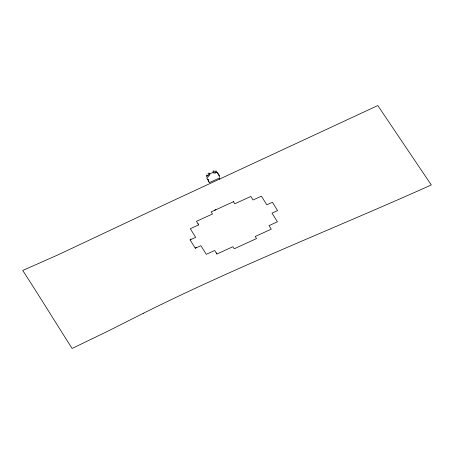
<?xml version="1.0" encoding="UTF-8"?>
<svg xmlns="http://www.w3.org/2000/svg" width="454" height="454" viewBox="0 0 454 454"><rect width="100%" height="100%" fill="white"/><g stroke="black" fill="none" stroke-linecap="round" stroke-linejoin="round"><path stroke-width="0.68" d="M219.668 177.463L219.583 175.891L217.472 172.509L215.083 172.639M207.376 177.497L209.958 174.591L209.237 173.252L208.658 173.053L208.046 173.507L208.477 174.983L207.518 176.05M233.799 201.457L233.498 201.707L234.803 203.789L250.818 196.463L253.031 200.004L261.408 196.173L266.799 204.811L272.383 202.257L277.593 210.594L272.008 213.147L277.405 221.785L269.029 225.621L271.242 229.162L255.227 236.489L256.527 238.571L234.213 248.781L232.913 246.698L216.876 254.036L214.663 250.494L206.286 254.325L200.889 245.688L195.305 248.242L190.101 239.905L190.952 238.997M195.305 248.242L196.224 247.265M209.175 174.115L213.624 172.083M209.493 182.576L219.157 178.155L219.884 179.324M214.657 210.213L215.934 209.629M233.498 201.707L211.161 211.927L212.466 214.01L196.451 221.336L198.665 224.883L190.288 228.714L195.68 237.351L190.101 239.905M213.459 172.991L215.531 173.076M217.5 173.502L218.357 174.342M208.675 180.527L207.722 179.001L209.26 182.593M206.752 178.121L208.863 181.504M218.59 174.881L219.049 175.953M217.04 172.571L216.308 170.988L215.542 170.971L215.406 171.879M214.646 172.162L213.896 170.835L213.17 170.988L213.13 172.225M207.739 175.806L206.791 174.972L206.286 175.573L206.922 177.202M216.371 252.867L216.876 254.036M198.16 223.714L198.665 224.883M143.39 313.26L107.87 331.182L72.129 348.445C55.536 322.533 39.532 296.241 22.7 270.471L58.237 254.762L165.143 204.362L377.802 105.555L431.3 184.977C335.427 227.942 237.442 266.311 143.39 313.26"/></g></svg>
